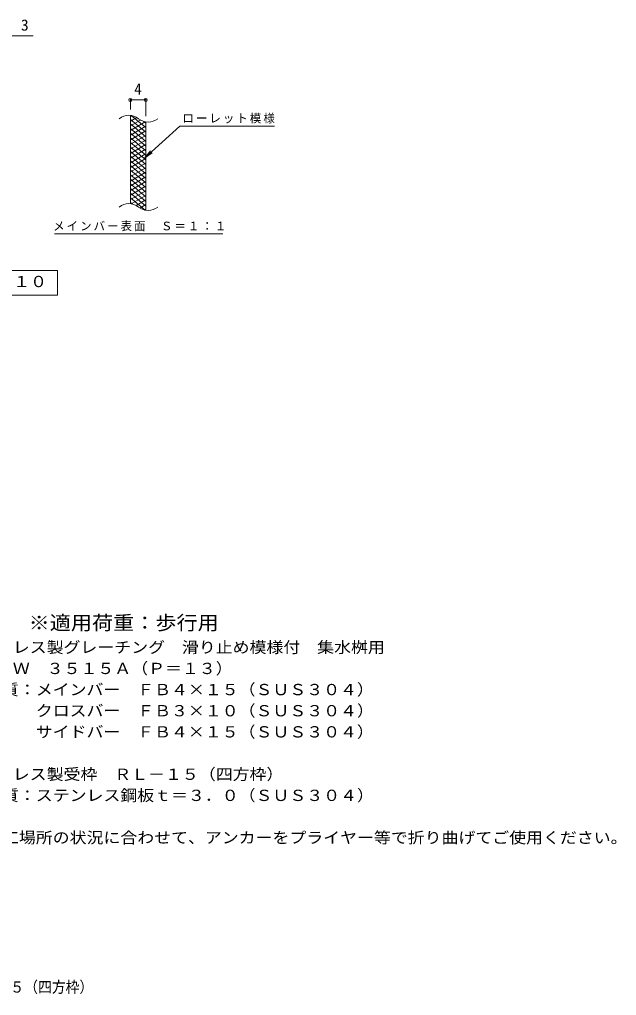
# Model space of a CAD drawing. Units: millimetres, scale not verified. Extents: x -1434 to 1762, y -1380 to 1207.
# Drawn here: x 209 to 1762, y -1380 to 1160 of the extents above; entities that cross this region are included whole.
import ezdxf
from ezdxf.enums import TextEntityAlignment as Align

# ---------------------------------------------------------------- set-up
doc = ezdxf.new("R2010")
doc.units = ezdxf.units.MM
doc.header["$LTSCALE"] = 10
doc.header["$PDMODE"] = 32
doc.header["$PDSIZE"] = 8
for name, color, linetype, lineweight in [('C-2', 3, 'Continuous', 9), ('C-4', 7, 'Continuous', 9), ('C-5', 7, 'Continuous', 9), ('C-9', 6, 'Continuous', 5), ('D-5', 7, 'Continuous', 9)]:
    doc.layers.add(name, color=color, linetype=linetype, lineweight=lineweight)
doc.layers.add('F-5_F-5ﾚｲﾔ', color=2, linetype='Continuous')
doc.styles.add('ＭＳ ゴシック', font='')
doc.styles.get('ＭＳ ゴシック').set_extended_font_data('MS Gothic')

msp = doc.modelspace()

# ---------------------------------------------------------------- linework, layer by layer
at = {"layer": 'C-2'}
for p, q in [((497.14, 680.56), (497.14, 910.56)), ((537.14, 663.35), (537.14, 893.35))]:
    msp.add_line(p, q, dxfattribs=at)
for centre, start, end in [((493.17, 871.31), 50.82628, 129.17371), ((543.34, 932.88), 230.82628, 309.17371), ((493.17, 641.31), 50.82628, 129.17371), ((543.34, 702.88), 230.82628, 309.17371)]:
    msp.add_arc(centre, 39.71, start, end, dxfattribs=at)
at = {"layer": 'C-4'}
for p, q in [((-201.8, 1117.39), (244.27, 1117.39)), ((497.14, 925.56), (497.14, 953.79)), ((497.14, 950.79), (537.14, 950.79)), ((537.14, 908.35), (537.14, 953.79))]:
    msp.add_line(p, q, dxfattribs=at)
for p in [(497.14, 950.79), (537.14, 950.79)]:
    msp.add_point(p, dxfattribs=at)
at = {"layer": 'C-5'}
for p, q in [((625.46, 882.46), (872.53, 882.46)), ((533.48, 799.33), (554.06, 813.53)), ((299.51, 602.39), (737.55, 602.39))]:
    msp.add_line(p, q, dxfattribs=at)
msp.add_lwpolyline([(625.46, 882.46), (533.48, 799.33), (549.68, 818.37)], dxfattribs=at)
msp.add_lwpolyline([(-267.99, 442.39), (-267.99, 507.39), (307.01, 507.39), (307.01, 442.39)], close=True, dxfattribs=at)
at = {"layer": 'C-9'}
for p, q in [((501.67, 910.1), (497.14, 907.48)), ((513.92, 905.17), (497.14, 895.48)), ((537.14, 866.74), (497.14, 900.31)), ((523.31, 898.59), (497.14, 883.48)), ((535.92, 893.87), (497.14, 871.48)), ((537.14, 878.74), (499.22, 910.56)), ((537.14, 890.74), (532.42, 894.7)), ((537.14, 854.74), (497.14, 888.31)), ((537.14, 882.58), (497.14, 859.48)), ((537.14, 842.74), (497.14, 876.31)), ((537.14, 870.58), (497.14, 847.48)), ((537.14, 830.74), (497.14, 864.31)), ((537.14, 858.58), (497.14, 835.48)), ((537.14, 818.74), (497.14, 852.31)), ((537.14, 846.58), (497.14, 823.48)), ((537.14, 806.74), (497.14, 840.31)), ((537.14, 834.58), (497.14, 811.48)), ((537.14, 794.74), (497.14, 828.31)), ((537.14, 822.58), (497.14, 799.48)), ((537.14, 782.74), (497.14, 816.31)), ((537.14, 810.58), (497.14, 787.48)), ((537.14, 770.74), (497.14, 804.31)), ((537.14, 798.58), (497.14, 775.48)), ((537.14, 758.74), (497.14, 792.31)), ((537.14, 786.58), (497.14, 763.48)), ((537.14, 746.74), (497.14, 780.31)), ((537.14, 774.58), (497.14, 751.48)), ((537.14, 734.74), (497.14, 768.31)), ((537.14, 762.58), (497.14, 739.48)), ((537.14, 722.74), (497.14, 756.31)), ((537.14, 750.58), (497.14, 727.48)), ((537.14, 710.74), (497.14, 744.31)), ((537.14, 738.58), (497.14, 715.48)), ((537.14, 698.74), (497.14, 732.31)), ((537.14, 726.58), (497.14, 703.48)), ((537.14, 686.74), (497.14, 720.31)), ((537.14, 714.58), (497.14, 691.48)), ((537.14, 674.74), (497.14, 708.31)), ((535.76, 663.9), (497.14, 696.31)), ((537.14, 702.58), (499.05, 680.58)), ((537.14, 690.58), (512.19, 676.17)), ((502.33, 679.95), (497.14, 684.31)), ((537.14, 678.58), (521.64, 669.63)), ((537.14, 666.58), (533.42, 664.43))]:
    msp.add_line(p, q, dxfattribs=at)

# ---------------------------------------------------------------- texts
at = {"layer": 'C-4', "color": 2, "style": 'ＭＳ ゴシック'}
msp.add_text('3', height=29.33, rotation=0.001, dxfattribs=at).set_placement((212.28, 1122.39), align=Align.BOTTOM_LEFT)
msp.add_text('4', height=29.33, dxfattribs=at).set_placement((507.14, 955.79), align=Align.BOTTOM_LEFT)
at = {"layer": 'C-5', "color": 2, "style": 'ＭＳ ゴシック', "width": 1.1}
msp.add_text('平面詳細図\u3000Ｓ＝１：１０', height=29.33, dxfattribs=at).set_placement((-247.99, 454.89), align=Align.BOTTOM_LEFT)
at = {"layer": 'C-5', "char_height": 21.99, "attachment_point": 7, "style": 'ＭＳ ゴシック'}
for s, insert in [('\\T1.17;ローレット模様', (632.53, 889.53)), ('\\T1.17;メインバー表面\u3000Ｓ＝１：１', (295.95, 609.09))]:
    msp.add_mtext(s, dxfattribs=dict(at, insert=insert))
at = {"layer": 'D-5', "color": 3, "style": 'ＭＳ ゴシック', "width": 1.1}
msp.add_text('※適用荷重：歩行用', height=36.66, dxfattribs=at).set_placement((232.1, -439.13), align=Align.BOTTOM_LEFT)
at = {"layer": 'D-5', "color": 2, "style": 'ＭＳ ゴシック', "width": 1.1}
for s, p in [('ステンレス製グレーチング\u3000滑り止め模様付\u3000集水桝用', (59.19, -497.05)), ('ＳＭＱＷ\u3000３５１５Ａ（Ｐ＝１３）', (59.19, -552.05)), ('材質：メインバー\u3000ＦＢ４×１５（ＳＵＳ３０４）', (118.9, -607.05)), ('\u3000\u3000\u3000クロスバー\u3000ＦＢ３×１０（ＳＵＳ３０４）', (118.9, -662.05)), ('\u3000\u3000\u3000サイドバー\u3000ＦＢ４×１５（ＳＵＳ３０４）', (118.9, -717.05)), ('ステンレス製受枠\u3000ＲＬ－１５（四方枠）', (59.19, -827.39)), ('材質：ステンレス鋼板ｔ＝３．０（ＳＵＳ３０４）', (118.9, -882.39)), ('施工場所の状況に合わせて、アンカーをプライヤー等で折り曲げてご使用ください。', (118.9, -992.39))]:
    msp.add_text(s, height=29.33, dxfattribs=at).set_placement(p, align=Align.BOTTOM_LEFT)
at = {"layer": 'F-5_F-5ﾚｲﾔ', "style": 'ＭＳ ゴシック', "width": 0.9}
msp.add_text('ＳＭＱＷ\u3000３５１５Ａ（Ｐ＝１３）＋ＲＬ－１５（四方枠）', height=29.33, dxfattribs=at).set_placement((-571.57, -1381.14), align=Align.BOTTOM_LEFT)

doc.saveas('drawing.dxf')
